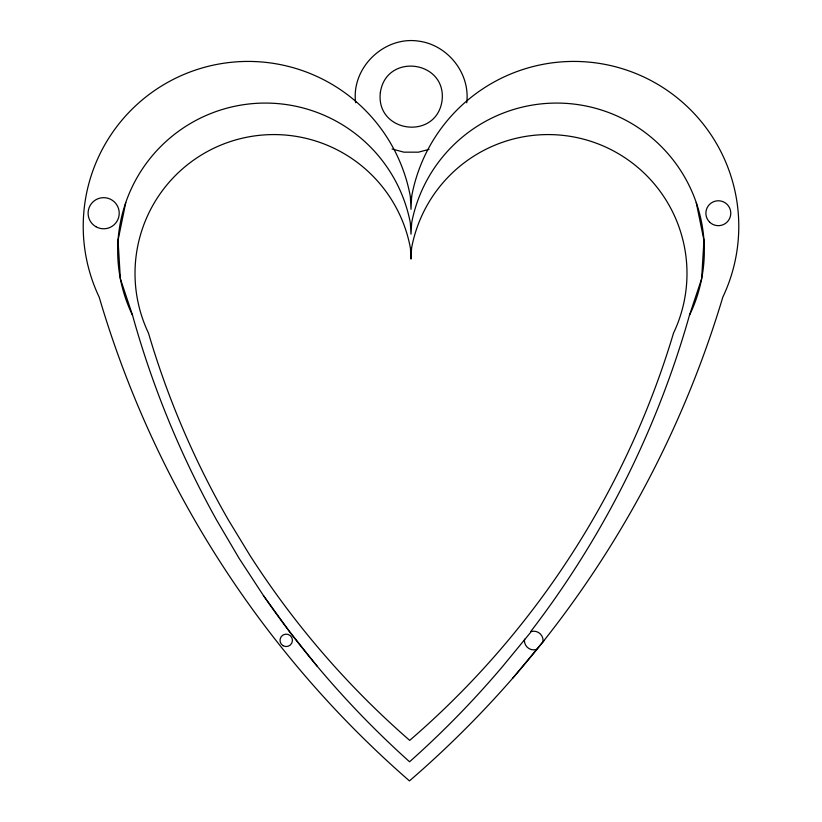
<?xml version="1.0" encoding="UTF-8"?>
<svg xmlns="http://www.w3.org/2000/svg" width="822" height="822" viewBox="0 0 822 822"><rect width="100%" height="100%" fill="white"/><g stroke="black" fill="none" stroke-linecap="round" stroke-linejoin="round"><path stroke-width="1.23" d="M355.659 102.699C350.932 67.979 384.008 35.901 418.542 41.11C447.754 44.82 470.441 73.446 466.721 102.76M524.59 639.177L524.415 640.543A9.34 9.34 0 0 0 536.17 649.565L536.694 649.339M542.91 641.859L543.085 640.543A9.34 9.34 0 0 0 531.331 631.522L502.745 666.293A939.577 939.577 0 0 1 409.572 761.778A936.885 936.885 0 0 1 263.4 595.508L239.12 558.364L216.628 520.11A936.885 936.885 0 0 1 132.548 315.309L120.361 278.74L118.049 240.26L125.776 202.5M530.673 631.635A939.577 939.577 0 0 0 689.453 315.309L701.639 278.74L703.951 240.26L696.224 202.5M512.897 677.986L544.01 640.543M429.074 149.347L418.47 152.173L403.849 152.162L392.084 149.008M317.107 666.139L289.416 631.46L263.4 595.508M132.548 315.309A147.652 147.652 0 0 1 218.642 110.651A147.652 147.652 0 0 1 410.312 222.721L411 234.188L411.688 222.721A147.652 147.652 0 0 1 603.358 110.651A147.652 147.652 0 0 1 689.453 315.309M380.35 92.557C375.49 132.907 436.246 140.942 442.051 100.716C446.901 60.366 386.155 52.331 380.35 92.557M411.658 196.479L411 209.302L410.342 196.479A164.924 164.924 0 0 0 197.362 69.438A164.924 164.924 0 0 0 99.205 297.184A1024.664 1024.664 0 0 0 409.448 780.9A1027.654 1027.654 0 0 0 722.795 297.184A164.924 164.924 0 0 0 624.638 69.438A164.924 164.924 0 0 0 411.658 196.479M411.555 248.295L411 259.084L410.445 248.295A138.867 138.867 0 0 0 231.116 141.322A138.867 138.867 0 0 0 148.474 333.085A862.761 862.761 0 0 0 228.701 520.501L249.95 555.415A862.761 862.761 0 0 0 409.695 740.375A865.278 865.278 0 0 0 673.526 333.085A138.867 138.867 0 0 0 590.884 141.322A138.867 138.867 0 0 0 411.555 248.295M709.53 222.022A12.443 12.443 0 0 0 730.357 216.443A12.443 12.443 0 0 0 715.109 201.195A12.443 12.443 0 0 0 709.53 222.022M283.107 645.732A6.227 6.227 0 0 0 292.447 640.348A6.227 6.227 0 0 0 283.107 634.954A6.227 6.227 0 0 0 283.107 645.732M95.886 226.697A15.556 15.556 0 0 0 119.221 213.217A15.556 15.556 0 0 0 95.886 199.746A15.556 15.556 0 0 0 95.886 226.697"/></g></svg>
